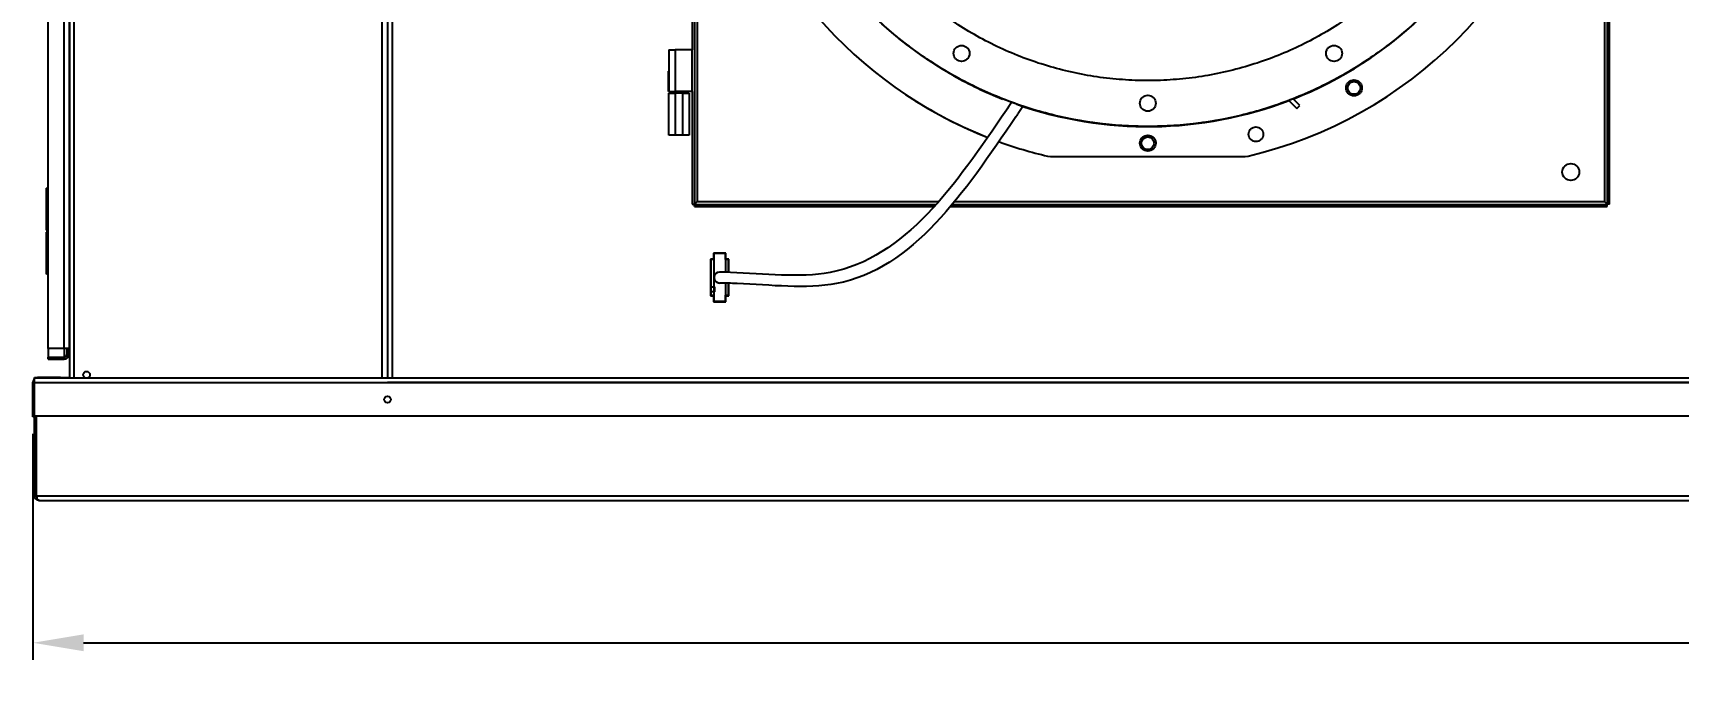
# Model space of a CAD drawing. Header units: inches. Extents: x 908 to 1218, y 246 to 442.
# Drawn here: x 964.6 to 1013.29, y 286.14 to 305.51 of the extents above; entities that cross this region are included whole.
import ezdxf

# ---------------------------------------------------------------- set-up
doc = ezdxf.new("R2010")
doc.units = ezdxf.units.IN
doc.header["$MEASUREMENT"] = 0
doc.header["$PDSIZE"] = -1
doc.dimstyles.new('RAE Solutions', dxfattribs={"dimtxt": 2, "dimasz": 1.5, "dimexe": 0.5, "dimexo": 0.5, "dimgap": 0.5, "dimtad": 0, "dimtih": 1, "dimtoh": 1, "dimdec": 3, "dimrnd": 0.125, "dimzin": 1, "dimdsep": 46, "dimlunit": 5, "dimtxsty": 'Standard', "dimcen": 0.09, "dimadec": 0, "dimazin": 0, "dimtfac": 1, "dimtdec": 3, "dimtofl": 0, "dimtmove": 0, "dimatfit": 3, "dimfxl": 1, "dimtolj": 1, "dimtzin": 1, "dimarcsym": 0})

# ---------------------------------------------------------------- blocks, each defined once
blk = doc.blocks.new('*D199')
at = {"color": 0, "lineweight": -2}
for p, q in [((964.603, 293.643), (964.603, 286.953)), ((1075.594, 293.77), (1075.594, 286.953)), ((966.103, 287.453), (1017.932, 287.453)), ((1074.094, 287.453), (1022.265, 287.453))]:
    blk.add_line(p, q, dxfattribs=at)
at = {"color": 0}
for points in [[(966.103, 287.703), (966.103, 287.203), (964.603, 287.453)], [(1074.094, 287.703), (1074.094, 287.203), (1075.594, 287.453)]]:
    blk.add_solid(points, dxfattribs=at)
at = {"layer": 'Defpoints', "color": 0}
for p in [(964.603, 294.143), (1075.594, 294.27), (1075.594, 287.453)]:
    blk.add_point(p, dxfattribs=at)
at = {"color": 0, "insert": (1020.098, 287.453), "char_height": 2, "attachment_point": 5}
blk.add_mtext('\\A1;111', dxfattribs=at)

msp = doc.modelspace()

# ---------------------------------------------------------------- linework, layer by layer
at = {"linetype": 'Continuous', "lineweight": 25}
for p, q in [((965.6917, 295.2813), (965.6917, 332.6882)), ((965.6917, 295.2813), (965.6917, 332.6882)), ((965.6917, 295.2813), (965.6917, 332.6882)), ((965.8247, 295.2813), (965.8247, 332.6882)), ((965.8247, 295.2813), (965.8247, 332.6882)), ((965.8247, 295.2813), (965.8247, 332.6882)), ((965.0507, 296.1622), (965.0507, 332.4122)), ((965.0507, 296.1622), (965.0507, 332.4122)), ((965.0507, 296.1622), (965.0507, 332.4122)), ((965.5297, 296.1622), (965.5297, 332.4122)), ((965.5297, 296.1622), (965.5297, 332.4122)), ((965.5297, 296.1622), (965.5297, 332.4122)), ((965.6757, 332.4122), (965.6757, 296.1622)), ((965.6757, 332.4122), (965.6757, 296.1622)), ((965.6757, 332.4122), (965.6757, 296.1622)), ((974.9417, 295.2813), (974.9417, 328.6802)), ((974.9417, 295.2813), (974.9417, 328.6802)), ((974.9417, 295.2813), (974.9417, 328.6802)), ((975.0984, 328.7253), (975.0984, 295.2813)), ((975.0984, 328.7253), (975.0984, 295.2813)), ((975.0984, 328.7253), (975.0984, 295.2813)), ((975.2314, 328.7253), (975.2314, 295.2813)), ((975.2314, 328.7253), (975.2314, 295.2813)), ((975.2314, 328.7253), (975.2314, 295.2813)), ((984.1782, 327.8391), (984.1782, 300.4372)), ((984.2612, 327.7632), (984.2612, 300.5132)), ((1011.1152, 327.7632), (1011.1152, 300.5132)), ((1011.1982, 300.4372), (1011.1982, 327.8391)), ((1011.2612, 300.4372), (1011.2612, 327.8391)), ((984.1152, 324.7682), (984.1152, 305.0082)), ((983.4277, 305.0082), (983.4277, 304.3736)), ((983.4277, 305.0082), (983.6152, 305.0082)), ((984.1152, 305.0082), (983.6152, 305.0082)), ((983.6152, 305.0082), (983.6152, 303.7682)), ((984.1152, 303.7682), (984.1152, 305.0082)), ((983.4177, 303.7682), (983.4177, 304.3736)), ((983.4177, 304.3736), (983.4277, 304.3736)), ((983.4277, 304.3736), (983.4277, 303.7682)), ((983.4177, 303.7682), (983.4277, 303.7682)), ((983.4272, 302.4782), (983.4272, 303.7182)), ((983.4272, 303.7182), (983.6147, 303.7182)), ((983.4277, 303.7682), (983.6152, 303.7682)), ((983.4742, 303.7682), (983.4742, 303.7182)), ((983.6147, 303.7182), (983.6147, 302.4782)), ((983.8337, 303.7182), (983.6147, 303.7182)), ((984.1152, 303.7682), (983.6152, 303.7682)), ((983.8337, 302.4782), (983.8337, 303.7182)), ((983.8337, 303.7182), (984.0212, 303.7182)), ((983.9742, 303.7182), (983.9742, 303.7682)), ((984.0212, 303.7182), (984.0212, 302.4782)), ((984.1152, 303.7682), (984.1152, 300.4372)), ((1001.7759, 303.5047), (1002.0117, 303.2689)), ((1002.0936, 303.3541), (1001.8962, 303.5514)), ((1002.0117, 303.2689), (1002.0936, 303.3541)), ((983.6147, 302.4782), (983.4272, 302.4782)), ((983.8337, 302.4782), (983.6147, 302.4782)), ((984.0212, 302.4782), (983.8337, 302.4782)), ((994.6305, 301.8591), (994.7209, 301.8486)), ((994.7209, 301.8486), (1000.476, 301.8486)), ((1000.476, 301.8486), (1000.5664, 301.8591)), ((965.0037, 299.6672), (965.0037, 300.9072)), ((965.0507, 300.9072), (965.0037, 300.9072)), ((965.0037, 299.6672), (965.0037, 300.9072)), ((965.0507, 300.9072), (965.0037, 300.9072)), ((965.0037, 299.6672), (965.0037, 300.9072)), ((965.0507, 300.9072), (965.0037, 300.9072)), ((984.1152, 300.4372), (984.1782, 300.4372)), ((984.1853, 300.3672), (984.1853, 300.4302)), ((984.1853, 300.4302), (991.335, 300.4302)), ((984.2612, 300.5132), (991.4088, 300.5132)), ((991.8108, 300.4302), (1011.1911, 300.4302)), ((991.8798, 300.5132), (1011.1152, 300.5132)), ((1011.1911, 300.3672), (1011.1911, 300.4302)), ((1011.2612, 300.4372), (1011.1982, 300.4372)), ((984.1853, 300.3672), (991.2781, 300.3672)), ((991.7577, 300.3672), (1011.1911, 300.3672)), ((965.0507, 299.6672), (965.0037, 299.6672)), ((965.0507, 299.6672), (965.0037, 299.6672)), ((965.0507, 299.6672), (965.0037, 299.6672)), ((965.0042, 298.3647), (965.0042, 299.6047)), ((965.0507, 299.6047), (965.0042, 299.6047)), ((965.0042, 298.3647), (965.0042, 299.6047)), ((965.0507, 299.6047), (965.0042, 299.6047)), ((965.0042, 298.3647), (965.0042, 299.6047)), ((965.0507, 299.6047), (965.0042, 299.6047)), ((965.0194, 299.6672), (965.0194, 299.6047)), ((965.0194, 299.6672), (965.0194, 299.6047)), ((965.0194, 299.6672), (965.0194, 299.6047)), ((965.6757, 299.6047), (965.6917, 299.6047)), ((965.6757, 299.6047), (965.6917, 299.6047)), ((965.6757, 299.6047), (965.6917, 299.6047)), ((985.1067, 298.9817), (984.7467, 298.9817)), ((984.7467, 298.9817), (984.7467, 298.8067)), ((985.0967, 298.9817), (984.7567, 298.9817)), ((984.7567, 298.9817), (984.7567, 298.8067)), ((985.0967, 298.9717), (984.7567, 298.9717)), ((984.7567, 298.9717), (984.7567, 298.7967)), ((985.0967, 298.8067), (985.0967, 298.9817)), ((985.0967, 298.7967), (985.0967, 298.9717)), ((985.1067, 298.8067), (985.1067, 298.9817)), ((984.6517, 298.8067), (984.6517, 297.7217)), ((984.7467, 298.8067), (984.6517, 298.8067)), ((984.6617, 298.8067), (984.6617, 297.9917)), ((984.7567, 298.8067), (984.6617, 298.8067)), ((984.6617, 298.7967), (984.6617, 297.7317)), ((984.7567, 298.7967), (984.6617, 298.7967)), ((984.7567, 298.7967), (984.7567, 297.7317)), ((985.1917, 298.8067), (985.0967, 298.8067)), ((985.1917, 298.7967), (985.0967, 298.7967)), ((985.0967, 298.7967), (985.0967, 298.4226)), ((985.2017, 298.8067), (985.1067, 298.8067)), ((985.1917, 298.4193), (985.1917, 298.8067)), ((985.1917, 298.4193), (985.1917, 298.7967)), ((985.1917, 298.5577), (985.1917, 298.4193)), ((985.2017, 298.419), (985.2017, 298.8067)), ((965.0507, 298.3647), (965.0042, 298.3647)), ((965.0507, 298.3647), (965.0042, 298.3647)), ((965.0507, 298.3647), (965.0042, 298.3647)), ((965.6757, 298.3647), (965.6917, 298.3647)), ((965.6757, 298.3647), (965.6917, 298.3647)), ((965.6757, 298.3647), (965.6917, 298.3647)), ((984.6617, 297.9917), (984.7717, 297.9917)), ((984.7717, 297.9917), (984.7717, 297.8417)), ((985.0967, 298.098), (985.0967, 297.7317)), ((985.1917, 297.7417), (985.1917, 298.0957)), ((985.1917, 297.7317), (985.1917, 298.0957)), ((985.2017, 297.7217), (985.2017, 298.0954)), ((984.6517, 297.7217), (984.7467, 297.7217)), ((984.7717, 297.8417), (984.6617, 297.8417)), ((984.6617, 297.8417), (984.6617, 297.7417)), ((984.6617, 297.7417), (984.7567, 297.7417)), ((984.6617, 297.7317), (984.7567, 297.7317)), ((984.7467, 297.7217), (984.7467, 297.5467)), ((984.7467, 297.5467), (985.1067, 297.5467)), ((984.7567, 297.7417), (984.7567, 297.5667)), ((984.7567, 297.7317), (984.7567, 297.5567)), ((984.7567, 297.5667), (985.0967, 297.5667)), ((984.7567, 297.5567), (985.0967, 297.5567)), ((985.0967, 297.5667), (985.0967, 297.7417)), ((985.0967, 297.7417), (985.1917, 297.7417)), ((985.0967, 297.5567), (985.0967, 297.7317)), ((985.0967, 297.7317), (985.1917, 297.7317)), ((985.1067, 297.7217), (985.2017, 297.7217)), ((985.1067, 297.5467), (985.1067, 297.7217)), ((965.5297, 296.1622), (965.0507, 296.1622)), ((965.0507, 296.1622), (965.0507, 295.9122)), ((965.5297, 296.1622), (965.0507, 296.1622)), ((965.0507, 296.1622), (965.0507, 295.9122)), ((965.5297, 296.1622), (965.0507, 296.1622)), ((965.0507, 296.1622), (965.0507, 295.9122)), ((965.6498, 296.1622), (965.5297, 296.1622)), ((965.5297, 296.1622), (965.5297, 295.9122)), ((965.6498, 296.1622), (965.5297, 296.1622)), ((965.5297, 296.1622), (965.5297, 295.9122)), ((965.6498, 296.1622), (965.5297, 296.1622)), ((965.5297, 296.1622), (965.5297, 295.9122)), ((965.6127, 295.9122), (965.6127, 296.1622)), ((965.6127, 295.9122), (965.6127, 296.1622)), ((965.6127, 295.9122), (965.6127, 296.1622)), ((965.6757, 296.1622), (965.6498, 296.1622)), ((965.6757, 296.1622), (965.6498, 296.1622)), ((965.6757, 296.1622), (965.6498, 296.1622)), ((965.6757, 295.9122), (965.6757, 296.1622)), ((965.6757, 295.9122), (965.6757, 296.1622)), ((965.6757, 295.9122), (965.6757, 296.1622)), ((965.0507, 295.8492), (965.0507, 295.9122)), ((965.0507, 295.9122), (965.5297, 295.9122)), ((965.0507, 295.8492), (965.0507, 295.9122)), ((965.0507, 295.9122), (965.5297, 295.9122)), ((965.0507, 295.8492), (965.0507, 295.9122)), ((965.0507, 295.9122), (965.5297, 295.9122)), ((965.0507, 295.8492), (965.5297, 295.8492)), ((965.0507, 295.8492), (965.5297, 295.8492)), ((965.0507, 295.8492), (965.5297, 295.8492)), ((965.5297, 295.9122), (965.5297, 295.8492)), ((965.5297, 295.9122), (965.5297, 295.8492)), ((965.5297, 295.9122), (965.5297, 295.8492)), ((965.6498, 295.9122), (965.6127, 295.9122)), ((965.6498, 295.9122), (965.6127, 295.9122)), ((965.6498, 295.9122), (965.6127, 295.9122)), ((965.6757, 295.9122), (965.6498, 295.9122)), ((965.6757, 295.9122), (965.6498, 295.9122)), ((965.6757, 295.9122), (965.6498, 295.9122)), ((964.6029, 294.1433), (964.6029, 295.1688)), ((964.6529, 295.1688), (964.6029, 295.1688)), ((964.6029, 294.1433), (964.6029, 295.1688)), ((964.6529, 295.1688), (964.6029, 295.1688)), ((964.6029, 294.1433), (964.6029, 295.1688)), ((964.6529, 295.1688), (964.6029, 295.1688)), ((964.6529, 295.2813), (964.6529, 295.3053)), ((964.6529, 295.3053), (965.6529, 295.3053)), ((964.6529, 295.2813), (964.6529, 295.3053)), ((964.6529, 295.3053), (965.6529, 295.3053)), ((964.6529, 295.2813), (964.6529, 295.3053)), ((964.6529, 295.3053), (965.6529, 295.3053)), ((964.6529, 295.1483), (964.6529, 295.2813)), ((1075.5439, 295.2813), (964.6529, 295.2813)), ((964.6529, 295.1483), (964.6529, 295.2813)), ((1075.5439, 295.2813), (964.6529, 295.2813)), ((964.6529, 295.1483), (964.6529, 295.2813)), ((964.6529, 294.1563), (964.6529, 295.1483)), ((964.6529, 294.1563), (964.6529, 295.1483)), ((1075.5439, 295.1483), (964.6529, 295.1483)), ((964.6529, 294.1563), (964.6529, 295.1483)), ((1075.5439, 295.1483), (964.6529, 295.1483)), ((965.4154, 295.3018), (964.7359, 295.3018)), ((964.7359, 295.3018), (964.7359, 295.2813)), ((965.4154, 295.3018), (964.7359, 295.3018)), ((964.7359, 295.3018), (964.7359, 295.2813)), ((965.4154, 295.3018), (964.7359, 295.3018)), ((964.7359, 295.3018), (964.7359, 295.2813)), ((965.4154, 295.3018), (965.4154, 295.2813)), ((965.4154, 295.3018), (965.4154, 295.2813)), ((965.4154, 295.3018), (965.4154, 295.2813)), ((965.6529, 295.2813), (965.6529, 295.3053)), ((965.6529, 295.3053), (965.6917, 295.3053)), ((965.6529, 295.2813), (965.6529, 295.3053)), ((965.6529, 295.3053), (965.6917, 295.3053)), ((965.6529, 295.2813), (965.6529, 295.3053)), ((965.6529, 295.3053), (965.6917, 295.3053)), ((964.6529, 294.1433), (964.6029, 294.1433)), ((964.6529, 294.1433), (964.6029, 294.1433)), ((964.6529, 294.1433), (964.6029, 294.1433)), ((964.6529, 294.1433), (964.6529, 294.1563)), ((964.6529, 294.1433), (964.6529, 294.1563)), ((1075.4869, 294.1563), (964.6529, 294.1563)), ((964.6529, 294.1433), (964.6529, 294.1563)), ((1075.4869, 294.1563), (964.6529, 294.1563)), ((964.6529, 291.8018), (964.6529, 294.1433)), ((964.6529, 291.8018), (964.6529, 294.1433)), ((964.6529, 291.8018), (964.6529, 294.1433)), ((964.7029, 291.8018), (964.7029, 294.1563)), ((964.7029, 291.8018), (964.7029, 294.1563)), ((964.7029, 291.8018), (964.7029, 294.1563)), ((964.71, 291.8018), (964.71, 294.1563)), ((964.71, 291.8018), (964.71, 294.1563)), ((964.71, 291.8018), (964.71, 294.1563)), ((964.6529, 291.8018), (964.7029, 291.8018)), ((964.6529, 291.8018), (964.7029, 291.8018)), ((964.6529, 291.8018), (964.7029, 291.8018)), ((964.71, 291.8018), (1075.4869, 291.8018)), ((964.71, 291.8018), (1075.4869, 291.8018)), ((964.7859, 291.6688), (1075.4109, 291.6688)), ((964.7859, 291.6688), (1075.4109, 291.6688))]:
    msp.add_line(p, q, dxfattribs=at)
msp.add_line((975.0984, 295.1688), (1065.0984, 295.1688))
msp.add_line((975.0984, 295.1688), (1065.0984, 295.1688))
for centre, radius in [((997.5984, 314.447), 11.7126), ((1003.7008, 303.8774), 0.1875), ((997.5984, 302.2423), 0.1875), ((1010.1152, 301.3882), 0.25), ((966.1917, 295.3882), 0.0995), ((966.1917, 295.3882), 0.0995), ((966.1917, 295.3882), 0.0995), ((975.0984, 294.6563), 0.0995), ((975.0984, 294.6563), 0.0995), ((975.0984, 294.6563), 0.0995)]:
    msp.add_circle(centre, radius, dxfattribs=at)
for centre, radius, start, end in [((997.5984, 314.447), 12.9331, 193.26667, 248.51312), ((997.5984, 314.447), 12.9331, 283.26667, 346.73333), ((997.5984, 314.447), 11.7147, 291.53134, 314.20264), ((997.5984, 314.447), 11.7147, 240.6662, 248.46866), ((997.5984, 314.447), 12.9331, 237.30348, 248.51312), ((997.5984, 314.447), 11.7147, 250.65335, 290.90006), ((997.5984, 314.447), 12.9331, 250.083, 256.73333), ((984.9267, 298.2642), 0.1631, 90, 270), ((965.5297, 295.9952), 0.083, 270, 0), ((965.5297, 295.9952), 0.083, 270, 0), ((965.5297, 295.9952), 0.083, 270, 0), ((965.5297, 295.9952), 0.146, 270, 325.35478), ((965.5297, 295.9952), 0.146, 270, 325.35478), ((965.5297, 295.9952), 0.146, 270, 325.35478), ((964.7359, 295.1688), 0.133, 128.61324, 180), ((964.7359, 295.1688), 0.133, 128.61324, 180), ((964.7359, 295.1688), 0.133, 128.61324, 180), ((964.7359, 295.1688), 0.133, 90, 122.2353), ((964.7359, 295.1688), 0.133, 90, 122.2353), ((964.7359, 295.1688), 0.133, 90, 122.2353)]:
    msp.add_arc(centre, radius, start, end, dxfattribs=at)
for points, knots in [([(1009.308, 314.447), (1009.3031, 314.1916), (1009.2935, 313.6806), (1009.2155, 312.9175), (1009.0913, 312.161), (1008.917, 311.4142), (1008.6945, 310.6804), (1008.4244, 309.9628), (1008.1079, 309.2643), (1007.7464, 308.5881), (1007.3415, 307.9369), (1006.8949, 307.3136), (1006.4084, 306.7209), (1005.8842, 306.1612), (1005.3246, 305.6371), (1004.7318, 305.1506), (1004.1086, 304.704), (1003.4574, 304.299), (1002.7811, 303.9376), (1002.0827, 303.6211), (1001.365, 303.351), (1000.6313, 303.1284), (999.8845, 302.9543), (999.1279, 302.8294), (998.3648, 302.7542), (997.5984, 302.7291), (996.8321, 302.7542), (996.069, 302.8294), (995.3124, 302.9543), (994.5656, 303.1284), (993.8319, 303.351), (993.1142, 303.6211), (992.4158, 303.9376), (991.7395, 304.299), (991.0883, 304.704), (990.465, 305.1506), (989.8723, 305.6371), (989.3126, 306.1612), (988.7885, 306.7209), (988.302, 307.3136), (987.8554, 307.9369), (987.4505, 308.5881), (987.089, 309.2643), (986.7725, 309.9628), (986.5024, 310.6804), (986.2799, 311.4142), (986.1055, 312.161), (985.9814, 312.9175), (985.9034, 313.6806), (985.8937, 314.1916), (985.8889, 314.447)], [0, 0, 0, 0, 0.0208333, 0.0416667, 0.0625, 0.0833333, 0.1041667, 0.125, 0.1458333, 0.1666667, 0.1875, 0.2083333, 0.2291667, 0.25, 0.2708333, 0.2916666, 0.3125, 0.3333333, 0.3541666, 0.375, 0.3958333, 0.4166666, 0.4375, 0.4583333, 0.4791667, 0.5, 0.5208333, 0.5416667, 0.5624999, 0.5833334, 0.6041667, 0.625, 0.6458333, 0.6666667, 0.6875, 0.7083334, 0.7291666, 0.75, 0.7708333, 0.7916666, 0.8125, 0.8333333, 0.8541667, 0.875, 0.8958333, 0.9166667, 0.9375, 0.9583333, 0.9791667, 1, 1, 1, 1]), ([(1004.4857, 306.7183), (1004.2947, 306.5551), (1003.9126, 306.2288), (1003.2963, 305.7938), (1002.6524, 305.4017), (1001.9811, 305.0582), (1001.2867, 304.7643), (1000.5728, 304.5218), (999.8431, 304.3317), (999.1015, 304.1953), (998.352, 304.1131), (997.5984, 304.0857), (996.8449, 304.1131), (996.0954, 304.1953), (995.3538, 304.3317), (994.6241, 304.5218), (993.9102, 304.7643), (993.2158, 305.0582), (992.5445, 305.4017), (991.9006, 305.7938), (991.2843, 306.2288), (990.9022, 306.5551), (990.7112, 306.7183)], [0, 0, 0, 0, 0.05000005, 0.10000004, 0.15000001, 0.19999991, 0.24999998, 0.30000002, 0.35, 0.4000001, 0.45000005, 0.50000015, 0.54999993, 0.59999988, 0.64999998, 0.69999996, 0.75000001, 0.80000007, 0.85000011, 0.90000008, 0.95000007, 1, 1, 1, 1]), ([(991.8504, 304.9003), (991.854, 304.9312), (991.8611, 304.993), (991.9157, 305.0717), (991.9938, 305.1242), (992.0866, 305.1427), (992.1795, 305.1242), (992.2576, 305.0717), (992.3122, 304.993), (992.3193, 304.9312), (992.3229, 304.9003)], [0, 0, 0, 0, 0.1249998, 0.2499977, 0.3749988, 0.4999982, 0.6249977, 0.7499987, 0.8750002, 1, 1, 1, 1]), ([(992.3229, 304.9003), (992.3193, 304.8694), (992.3122, 304.8075), (992.2576, 304.7289), (992.1795, 304.6764), (992.0866, 304.6579), (991.9938, 304.6764), (991.9157, 304.7289), (991.8611, 304.8075), (991.854, 304.8694), (991.8504, 304.9003)], [0, 0, 0, 0, 0.12499912, 0.25000073, 0.37500233, 0.50000177, 0.6250012, 0.75000281, 0.87500088, 1, 1, 1, 1]), ([(1002.874, 304.9003), (1002.8776, 304.9312), (1002.8847, 304.993), (1002.9393, 305.0717), (1003.0174, 305.1242), (1003.1103, 305.1427), (1003.2031, 305.1242), (1003.2812, 305.0717), (1003.3358, 304.993), (1003.3429, 304.9312), (1003.3465, 304.9003)], [0, 0, 0, 0, 0.1249998, 0.2499995, 0.3750005, 0.5, 0.6249995, 0.7500005, 0.8750002, 1, 1, 1, 1]), ([(1003.3465, 304.9003), (1003.3429, 304.8694), (1003.3358, 304.8075), (1003.2812, 304.7289), (1003.2031, 304.6764), (1003.1103, 304.6579), (1003.0174, 304.6764), (1002.9393, 304.7289), (1002.8847, 304.8075), (1002.8776, 304.8694), (1002.874, 304.9003)], [0, 0, 0, 0, 0.1249991, 0.249999, 0.3750006, 0.5, 0.6249994, 0.750001, 0.8750009, 1, 1, 1, 1]), ([(1003.4646, 303.8774), (1003.4681, 303.9082), (1003.4752, 303.9698), (1003.5293, 304.0482), (1003.6068, 304.1008), (1003.6991, 304.1197), (1003.7919, 304.1021), (1003.8706, 304.0501), (1003.9262, 303.9711), (1003.9334, 303.9087), (1003.937, 303.8774)], [0, 0, 0, 0, 0.1245787, 0.2488747, 0.3733756, 0.4977489, 0.6221025, 0.7475163, 0.873759, 1, 1, 1, 1]), ([(1003.937, 303.8774), (1003.9334, 303.8464), (1003.9263, 303.7843), (1003.8713, 303.7055), (1003.7927, 303.653), (1003.6993, 303.635), (1003.6062, 303.6542), (1003.5285, 303.7074), (1003.4749, 303.786), (1003.468, 303.8471), (1003.4646, 303.8774)], [0, 0, 0, 0, 0.1254908, 0.2509653, 0.3764325, 0.5019057, 0.6273876, 0.7528822, 0.8772354, 1, 1, 1, 1]), ([(993.5689, 303.4494), (993.5418, 303.4093), (993.5146, 303.3692), (993.4874, 303.3291), (993.4631, 303.2932), (993.4388, 303.2573), (993.4144, 303.2215), (993.4135, 303.2201), (993.4125, 303.2187), (993.4116, 303.2173), (991.9131, 301.0067), (989.7736, 297.9292), (986.1363, 298.3904), (985.0343, 298.4248), (984.9267, 298.4273)], [-0.1037755, -0.1037755, -0.1037755, -0.1037755, 0.0250348, 0.0250348, 0.0250348, 0.1403463, 0.1403463, 0.1403463, 0.1448443, 0.1448443, 0.1448443, 7.2472697, 10.1929424, 10.5128293, 10.5128293, 10.5128293, 10.5128293]), ([(997.3622, 303.4234), (997.3658, 303.4543), (997.3729, 303.5162), (997.4275, 303.5948), (997.5056, 303.6473), (997.5984, 303.6658), (997.6913, 303.6473), (997.7694, 303.5948), (997.824, 303.5162), (997.8311, 303.4543), (997.8347, 303.4234)], [0, 0, 0, 0, 0.1249991, 0.2500007, 0.3749975, 0.4999969, 0.6250025, 0.7499993, 0.8750009, 1, 1, 1, 1]), ([(997.8347, 303.4234), (997.8311, 303.3925), (997.824, 303.3307), (997.7694, 303.252), (997.6913, 303.1995), (997.5984, 303.181), (997.5056, 303.1995), (997.4275, 303.252), (997.3729, 303.3307), (997.3658, 303.3925), (997.3622, 303.4234)], [0, 0, 0, 0, 0.1249993, 0.250001, 0.374997, 0.5000031, 0.625003, 0.749999, 0.8750007, 1, 1, 1, 1]), ([(993.9021, 303.3308), (993.8738, 303.289), (993.8455, 303.2473), (993.8172, 303.2056), (993.8172, 303.2056), (993.8172, 303.2056), (993.8172, 303.2056), (993.7926, 303.1692), (993.768, 303.1329), (993.7434, 303.0966), (993.7267, 303.072), (993.71, 303.0474), (993.6934, 303.0227), (992.1646, 300.7664), (990.0146, 297.593), (986.2587, 298.0692), (985.0942, 298.0987), (984.9222, 298.1011)], [-0.3298403, -0.3298403, -0.3298403, -0.3298403, -0.195731, -0.195731, -0.195731, -0.195731, -0.195731, -0.195731, -0.079089, -0.079089, -0.079089, 0, 0, 0, 7.2472697, 10.1929424, 10.7060179, 10.7060179, 10.7060179, 10.7060179]), ([(997.3622, 302.2423), (997.3658, 302.2735), (997.3731, 302.3357), (997.4281, 302.4142), (997.5061, 302.4664), (997.5984, 302.4846), (997.6908, 302.4664), (997.7688, 302.4142), (997.8238, 302.3357), (997.831, 302.2735), (997.8347, 302.2423)], [0, 0, 0, 0, 0.1262511, 0.2513295, 0.3756274, 0.4999969, 0.6243726, 0.7486705, 0.8737489, 1, 1, 1, 1]), ([(1000.5815, 302.5061), (1000.5848, 302.5345), (1000.5913, 302.5912), (1000.6413, 302.6631), (1000.7125, 302.7111), (1000.7972, 302.7282), (1000.8821, 302.7117), (1000.9539, 302.664), (1001.0046, 302.5918), (1001.0112, 302.5347), (1001.0146, 302.5061)], [0, 0, 0, 0, 0.1255135, 0.2499867, 0.3743935, 0.4988922, 0.6232597, 0.7479394, 0.8738314, 1, 1, 1, 1]), ([(1001.0146, 302.5061), (1001.0113, 302.4777), (1001.0048, 302.4209), (1000.9545, 302.3487), (1000.8827, 302.3006), (1000.7973, 302.2839), (1000.7121, 302.3011), (1000.6406, 302.3496), (1000.5911, 302.4217), (1000.5847, 302.4781), (1000.5815, 302.5061)], [0, 0, 0, 0, 0.1252412, 0.2504823, 0.3757092, 0.5009322, 0.6261603, 0.7514072, 0.8764868, 1, 1, 1, 1]), ([(997.8347, 302.2423), (997.8311, 302.2115), (997.8241, 302.1498), (997.7696, 302.0711), (997.6914, 302.0184), (997.5984, 301.9999), (997.5055, 302.0184), (997.4273, 302.0711), (997.3728, 302.1498), (997.3657, 302.2115), (997.3622, 302.2423)], [0, 0, 0, 0, 0.1245351, 0.2497058, 0.3748572, 0.5000031, 0.6251428, 0.7502942, 0.8754649, 1, 1, 1, 1]), ([(984.2612, 300.5132), (984.249, 300.5015), (984.2291, 300.4825), (984.208, 300.4611), (984.1951, 300.4505), (984.1864, 300.4446), (984.1796, 300.4399), (984.1787, 300.4381), (984.1782, 300.4372)], [0, 0, 0, 0, 0.3258872, 0.532605, 0.6334719, 0.7438525, 0.8655852, 1, 1, 1, 1]), ([(984.1853, 300.4302), (984.1859, 300.4309), (984.1871, 300.4323), (984.1946, 300.4428), (984.209, 300.4598), (984.2324, 300.4835), (984.2514, 300.503), (984.2612, 300.5132)], [0, 0, 0, 0, 0.1567996, 0.3135501, 0.4731286, 0.7271257, 1, 1, 1, 1]), ([(1011.1982, 300.4372), (1011.1977, 300.4381), (1011.1967, 300.4399), (1011.19, 300.4445), (1011.1813, 300.4505), (1011.1684, 300.461), (1011.1473, 300.4825), (1011.1274, 300.5015), (1011.1152, 300.5132)], [0, 0, 0, 0, 0.1341537, 0.2556433, 0.3658237, 0.4665063, 0.674499, 1, 1, 1, 1]), ([(1011.1152, 300.5132), (1011.1274, 300.5004), (1011.1468, 300.48), (1011.1708, 300.4564), (1011.1825, 300.4404), (1011.1883, 300.4315), (1011.1903, 300.4306), (1011.1911, 300.4302)], [0, 0, 0, 0, 0.3419603, 0.5458778, 0.7126603, 0.879217, 1, 1, 1, 1]), ([(964.7859, 291.6688), (964.7711, 291.6702), (964.739, 291.6734), (964.699, 291.6975), (964.6693, 291.7336), (964.655, 291.7689), (964.6535, 291.7923), (964.6529, 291.8018)], [0, 0, 0, 0, 0.2307479, 0.4984397, 0.6861954, 0.8736402, 1, 1, 1, 1]), ([(964.7859, 291.6688), (964.7711, 291.6702), (964.739, 291.6734), (964.699, 291.6975), (964.6693, 291.7336), (964.655, 291.7689), (964.6535, 291.7923), (964.6529, 291.8018)], [0, 0, 0, 0, 0.2307479, 0.4984397, 0.6861954, 0.8736402, 1, 1, 1, 1]), ([(964.7859, 291.6688), (964.7711, 291.6702), (964.739, 291.6734), (964.699, 291.6975), (964.6693, 291.7336), (964.655, 291.7689), (964.6535, 291.7923), (964.6529, 291.8018)], [0, 0, 0, 0, 0.2307479, 0.4984397, 0.6861954, 0.8736402, 1, 1, 1, 1]), ([(964.7149, 291.7591), (964.7147, 291.7593), (964.7097, 291.7656), (964.7046, 291.7808), (964.7034, 291.7955), (964.7029, 291.8018)], [0, 0, 0, 0, 0.0213434, 0.5824645, 1, 1, 1, 1]), ([(964.7149, 291.7591), (964.7147, 291.7593), (964.7097, 291.7656), (964.7046, 291.7808), (964.7034, 291.7955), (964.7029, 291.8018)], [0, 0, 0, 0, 0.0213434, 0.5824645, 1, 1, 1, 1]), ([(964.7149, 291.7591), (964.7147, 291.7593), (964.7097, 291.7656), (964.7046, 291.7808), (964.7034, 291.7955), (964.7029, 291.8018)], [0, 0, 0, 0, 0.0213434, 0.5824645, 1, 1, 1, 1]), ([(964.71, 291.8018), (964.711, 291.7907), (964.7127, 291.7697), (964.7185, 291.7348), (964.7295, 291.7027), (964.7551, 291.6753), (964.7743, 291.6712), (964.7859, 291.6688)], [0, 0, 0, 0, 0.1482896, 0.2809185, 0.5008019, 0.69753, 1, 1, 1, 1]), ([(964.71, 291.8018), (964.711, 291.7907), (964.7127, 291.7697), (964.7185, 291.7348), (964.7295, 291.7027), (964.7551, 291.6753), (964.7743, 291.6712), (964.7859, 291.6688)], [0, 0, 0, 0, 0.1482896, 0.2809185, 0.5008019, 0.69753, 1, 1, 1, 1]), ([(964.71, 291.8018), (964.711, 291.7907), (964.7127, 291.7697), (964.7185, 291.7348), (964.7295, 291.7027), (964.7551, 291.6753), (964.7743, 291.6712), (964.7859, 291.6688)], [0, 0, 0, 0, 0.1482896, 0.2809185, 0.5008019, 0.69753, 1, 1, 1, 1])]:
    msp.add_open_spline(points, degree=3, knots=knots, dxfattribs=at)

# ---------------------------------------------------------------- dimensions: what is measured, and where the dimension line sits
dim = msp.add_linear_dim(base=(1075.5939, 287.4535), p1=(964.6029, 294.1433), p2=(1075.5939, 294.2705), dimstyle='RAE Solutions')
dim.commit()
dim.dimension.update_dxf_attribs({"geometry": '*D199', "text_midpoint": (1020.0984, 287.4535)})

doc.saveas('drawing.dxf')
